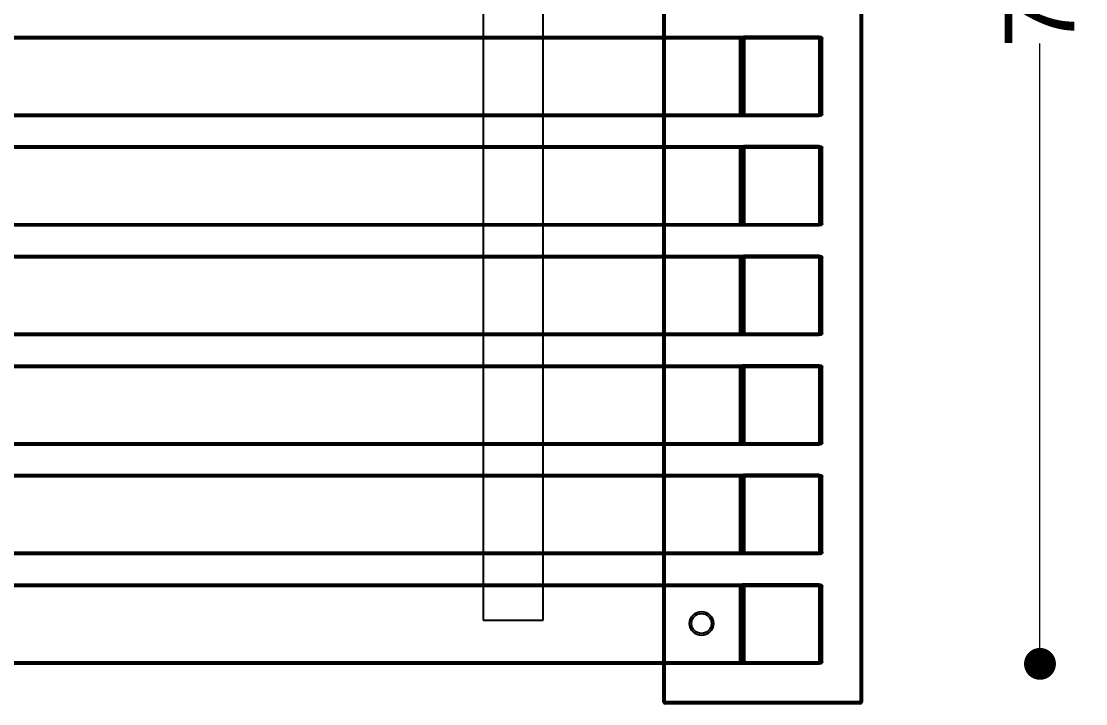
# Model space of a CAD drawing. Header units: millimetres. Extents: x 10366 to 13995, y 24552 to 29685.
# Drawn here: x 11980 to 12514, y 28055 to 28397 of the extents above; entities that cross this region are included whole.
import ezdxf

# ---------------------------------------------------------------- set-up
doc = ezdxf.new("R2010")
doc.units = ezdxf.units.MM
doc.header["$LTSCALE"] = 3
doc.layers.add('DomyÅ›lna', color=7, linetype='Continuous')
doc.layers.add('Hidden_lines', color=7, linetype='Continuous')
doc.styles.get("Standard").update_dxf_attribs({"font": 'arial.ttf'})
doc.dimstyles.new('MATEUSZ', dxfattribs={"dimtxt": 35, "dimasz": 16, "dimexe": 0.18, "dimexo": 0.0625, "dimgap": 0.09, "dimtad": 0, "dimdec": 0, "dimdsep": 46, "dimtxsty": 'Standard', "dimblk": 'DOT', "dimcen": 0.09, "dimse1": 1, "dimse2": 1, "dimadec": 0, "dimazin": 0, "dimtfac": 1, "dimtdec": 0, "dimtofl": 0, "dimtmove": 0, "dimatfit": 3, "dimfxl": 1, "dimtolj": 1, "dimtzin": 0, "dimlwd": 9, "dimlwe": 9, "dimarcsym": 0})

# ---------------------------------------------------------------- blocks, each defined once
blk = doc.blocks.new('_Dot')
at = {"color": 0, "linetype": 'ByBlock', "lineweight": -2}
blk.add_line((-0.5, 0), (-1, 0), dxfattribs=at)
at = {"color": 0, "linetype": 'ByBlock', "const_width": 0.5}
blk.add_lwpolyline([(-0.25, 0, 1), (0.25, 0, 1)], format="xyb", close=True, dxfattribs=at)
blk = doc.blocks.new('*D24')
at = {"color": 0, "lineweight": 9, "transparency": 16777216}
for p, q in [((12491.42, 28758.74), (12491.42, 28463.29)), ((12491.42, 28090.74), (12491.42, 28386.19))]:
    blk.add_line(p, q, dxfattribs=at)
at = {"layer": 'Defpoints', "color": 0, "transparency": 16777216}
for p in [(12380.63, 28774.74), (12380.54, 28074.74), (12491.42, 28074.74)]:
    blk.add_point(p, dxfattribs=at)
at = {"color": 0, "lineweight": 9, "transparency": 16777216, "xscale": 16, "yscale": 16, "zscale": 16}
for p, rotation in [((12491.42, 28774.74), 90), ((12491.42, 28074.74), 270)]:
    blk.add_blockref('_Dot', p, dxfattribs=dict(at, rotation=rotation))
at = {"color": 0, "transparency": 16777216, "insert": (12491.42, 28424.74), "char_height": 35, "attachment_point": 5, "rotation": 90}
blk.add_mtext('\\A1;700', dxfattribs=at)

msp = doc.modelspace()

# ---------------------------------------------------------------- linework, layer by layer
at = {"layer": 'DomyÅ›lna'}
for p, q in [((12401.14, 28793.74), (12401.14, 28055.74)), ((12402.14, 28793.74), (12402.14, 28055.74)), ((12211.84, 28405.74), (12211.84, 28388.74)), ((12241.84, 28388.74), (12241.84, 28405.74)), ((12302.14, 28388.74), (12302.14, 28405.74)), ((12303.14, 28388.74), (12303.14, 28405.74)), ((10582.54, 28389.74), (12380.54, 28389.74)), ((10582.54, 28388.74), (12380.54, 28388.74)), ((12380.54, 28389.74), (12342.57, 28389.74)), ((12380.54, 28350.74), (12380.54, 28388.74)), ((12381.54, 28350.74), (12381.54, 28388.74)), ((12381.54, 28388.74), (12382.14, 28388.74)), ((12382.14, 28350.74), (12382.14, 28388.74)), ((10582.54, 28350.74), (12380.54, 28350.74)), ((10582.54, 28349.74), (12380.54, 28349.74)), ((12211.84, 28350.74), (12211.84, 28333.74)), ((12241.84, 28333.74), (12241.84, 28350.74)), ((12302.14, 28333.74), (12302.14, 28350.74)), ((12303.14, 28333.74), (12303.14, 28350.74)), ((12342.57, 28349.74), (12380.54, 28349.74)), ((12381.54, 28350.74), (12382.14, 28350.74)), ((10582.54, 28334.74), (12380.54, 28334.74)), ((10582.54, 28333.74), (12380.54, 28333.74)), ((12380.54, 28334.74), (12342.57, 28334.74)), ((12380.54, 28295.74), (12380.54, 28333.74)), ((12381.54, 28295.74), (12381.54, 28333.74)), ((12381.54, 28333.74), (12382.14, 28333.74)), ((12382.14, 28295.74), (12382.14, 28333.74)), ((10582.54, 28295.74), (12380.54, 28295.74)), ((10582.54, 28294.74), (12380.54, 28294.74)), ((12211.84, 28295.74), (12211.84, 28278.74)), ((12241.84, 28278.74), (12241.84, 28295.74)), ((12302.14, 28278.74), (12302.14, 28295.74)), ((12303.14, 28278.74), (12303.14, 28295.74)), ((12342.57, 28294.74), (12380.54, 28294.74)), ((12381.54, 28295.74), (12382.14, 28295.74)), ((10582.54, 28279.74), (12380.54, 28279.74)), ((10582.54, 28278.74), (12380.54, 28278.74)), ((12380.54, 28279.74), (12342.57, 28279.74)), ((12380.54, 28240.74), (12380.54, 28278.74)), ((12381.54, 28240.74), (12381.54, 28278.74)), ((12381.54, 28278.74), (12382.14, 28278.74)), ((12382.14, 28240.74), (12382.14, 28278.74)), ((10582.54, 28240.74), (12380.54, 28240.74)), ((12211.84, 28240.74), (12211.84, 28223.74)), ((12241.84, 28223.74), (12241.84, 28240.74)), ((12302.14, 28223.74), (12302.14, 28240.74)), ((12303.14, 28223.74), (12303.14, 28240.74)), ((12381.54, 28240.74), (12382.14, 28240.74)), ((10582.54, 28239.74), (12380.54, 28239.74)), ((12342.57, 28239.74), (12380.54, 28239.74)), ((10582.54, 28224.74), (12380.54, 28224.74)), ((12380.54, 28224.74), (12342.57, 28224.74)), ((10582.54, 28223.74), (12380.54, 28223.74)), ((12380.54, 28185.74), (12380.54, 28223.74)), ((12381.54, 28185.74), (12381.54, 28223.74)), ((12381.54, 28223.74), (12382.14, 28223.74)), ((12382.14, 28185.74), (12382.14, 28223.74)), ((10582.54, 28185.74), (12380.54, 28185.74)), ((10582.54, 28184.74), (12380.54, 28184.74)), ((12211.84, 28185.74), (12211.84, 28168.74)), ((12241.84, 28168.74), (12241.84, 28185.74)), ((12302.14, 28168.74), (12302.14, 28185.74)), ((12303.14, 28168.74), (12303.14, 28185.74)), ((12342.57, 28184.74), (12380.54, 28184.74)), ((12381.54, 28185.74), (12382.14, 28185.74)), ((10582.54, 28169.74), (12380.54, 28169.74)), ((10582.54, 28168.74), (12380.54, 28168.74)), ((12380.54, 28169.74), (12342.57, 28169.74)), ((12380.54, 28130.74), (12380.54, 28168.74)), ((12381.54, 28168.74), (12382.14, 28168.74)), ((12381.54, 28130.74), (12381.54, 28168.74)), ((12382.14, 28130.74), (12382.14, 28168.74)), ((10582.54, 28130.74), (12380.54, 28130.74)), ((10582.54, 28129.74), (12380.54, 28129.74)), ((12211.84, 28130.74), (12211.84, 28113.74)), ((12241.84, 28113.74), (12241.84, 28130.74)), ((12302.14, 28113.74), (12302.14, 28130.74)), ((12303.14, 28113.74), (12303.14, 28130.74)), ((12342.57, 28129.74), (12380.54, 28129.74)), ((12381.54, 28130.74), (12382.14, 28130.74)), ((10582.54, 28114.74), (12380.54, 28114.74)), ((10582.54, 28113.74), (12380.54, 28113.74)), ((12380.54, 28114.74), (12342.57, 28114.74)), ((12380.54, 28075.74), (12380.54, 28113.74)), ((12381.54, 28113.74), (12382.14, 28113.74)), ((12381.54, 28075.74), (12381.54, 28113.74)), ((12382.14, 28075.74), (12382.14, 28113.74)), ((10582.54, 28075.74), (12380.54, 28075.74)), ((12302.14, 28055.74), (12302.14, 28075.74)), ((12303.14, 28055.74), (12303.14, 28075.74)), ((12381.54, 28075.74), (12382.14, 28075.74)), ((10582.54, 28074.74), (12380.54, 28074.74)), ((12342.57, 28074.74), (12380.54, 28074.74)), ((12401.14, 28055.74), (12303.14, 28055.74)), ((12401.14, 28054.74), (12303.14, 28054.74))]:
    msp.add_line(p, q, dxfattribs=at)
for points in [[(12380.54, 28388.74, 0), (12380.54, 28389.74, 0)], [(12380.54, 28389.74, 0), (12380.63, 28389.74, 0), (12380.72, 28389.73, 0), (12380.82, 28389.7, 0), (12380.91, 28389.67, 0), (12381, 28389.63, 0), (12381.09, 28389.58, 0), (12381.17, 28389.52, 0), (12381.25, 28389.45, 0), (12381.32, 28389.37, 0), (12381.38, 28389.29, 0), (12381.43, 28389.2, 0), (12381.47, 28389.11, 0), (12381.5, 28389.02, 0), (12381.53, 28388.92, 0), (12381.54, 28388.83, 0), (12381.54, 28388.74, 0)], [(12381.54, 28388.74, 0), (12381.54, 28388.74, 0), (12381.54, 28388.74, 0), (12381.54, 28388.74, 0), (12381.54, 28388.74, 0), (12381.54, 28388.74, 0), (12381.54, 28388.74, 0), (12381.53, 28388.74, 0), (12381.47, 28388.74, 0), (12381.25, 28388.74, 0), (12380.54, 28388.74, 0)], [(12381.14, 28389.74, 0), (12381.24, 28389.74, 0), (12381.33, 28389.72, 0), (12381.43, 28389.7, 0), (12381.52, 28389.67, 0), (12381.61, 28389.62, 0), (12381.7, 28389.57, 0), (12381.77, 28389.52, 0), (12381.85, 28389.45, 0), (12381.91, 28389.38, 0), (12381.97, 28389.3, 0), (12382.02, 28389.21, 0), (12382.06, 28389.13, 0), (12382.1, 28389.03, 0), (12382.12, 28388.94, 0), (12382.14, 28388.84, 0), (12382.14, 28388.74, 0)], [(12380.54, 28350.74, 0), (12381.54, 28350.74, 0)], [(12380.54, 28349.74, 0), (12380.54, 28349.74, 0), (12380.54, 28349.74, 0), (12380.54, 28349.74, 0), (12380.54, 28349.74, 0), (12380.54, 28349.74, 0), (12380.54, 28349.74, 0), (12380.54, 28349.74, 0), (12380.54, 28349.74, 0), (12380.54, 28349.74, 0), (12380.54, 28349.74, 0), (12380.54, 28349.74, 0), (12380.54, 28349.74, 0), (12380.54, 28349.74, 0), (12380.54, 28349.75, 0), (12380.54, 28349.77, 0), (12380.54, 28349.87, 0), (12380.54, 28350.74, 0)], [(12381.54, 28350.74, 0), (12381.54, 28350.65, 0), (12381.53, 28350.56, 0), (12381.5, 28350.47, 0), (12381.47, 28350.37, 0), (12381.43, 28350.28, 0), (12381.38, 28350.2, 0), (12381.32, 28350.11, 0), (12381.25, 28350.04, 0), (12381.17, 28349.97, 0), (12381.09, 28349.91, 0), (12381, 28349.85, 0), (12380.91, 28349.81, 0), (12380.82, 28349.78, 0), (12380.72, 28349.76, 0), (12380.63, 28349.75, 0), (12380.54, 28349.74, 0)], [(12382.14, 28350.74, 0), (12382.14, 28350.64, 0), (12382.12, 28350.55, 0), (12382.1, 28350.45, 0), (12382.06, 28350.36, 0), (12382.02, 28350.27, 0), (12381.97, 28350.19, 0), (12381.91, 28350.11, 0), (12381.85, 28350.04, 0), (12381.77, 28349.97, 0), (12381.7, 28349.91, 0), (12381.61, 28349.86, 0), (12381.52, 28349.82, 0), (12381.43, 28349.79, 0), (12381.33, 28349.76, 0), (12381.24, 28349.75, 0), (12381.14, 28349.74, 0)], [(12342.57, 28334.74, 0), (12341.87, 28334.68, 0), (12341.23, 28334.58, 0), (12341.09, 28334.55, 0), (12340.96, 28334.5, 0), (12340.91, 28334.47, 0), (12340.85, 28334.44, 0), (12340.8, 28334.41, 0), (12340.76, 28334.36, 0), (12340.72, 28334.31, 0), (12340.68, 28334.26, 0), (12340.65, 28334.19, 0), (12340.62, 28334.12, 0), (12340.6, 28334.03, 0), (12340.59, 28333.94, 0), (12340.57, 28333.74, 0)], [(12341.57, 28333.74, 0), (12341.58, 28333.85, 0), (12341.6, 28333.94, 0), (12341.62, 28334.03, 0), (12341.65, 28334.12, 0), (12341.72, 28334.26, 0), (12341.79, 28334.36, 0), (12341.86, 28334.44, 0), (12341.98, 28334.55, 0), (12342.08, 28334.61, 0), (12342.17, 28334.66, 0), (12342.29, 28334.7, 0), (12342.41, 28334.73, 0), (12342.57, 28334.74, 0)], [(12342.14, 28333.74, 0), (12342.14, 28333.84, 0), (12342.16, 28333.94, 0), (12342.18, 28334.03, 0), (12342.22, 28334.13, 0), (12342.26, 28334.21, 0), (12342.31, 28334.3, 0), (12342.37, 28334.38, 0), (12342.43, 28334.45, 0), (12342.51, 28334.52, 0), (12342.58, 28334.57, 0), (12342.67, 28334.62, 0), (12342.76, 28334.67, 0), (12342.85, 28334.7, 0), (12342.94, 28334.72, 0), (12343.04, 28334.74, 0), (12343.14, 28334.74, 0)], [(12380.54, 28333.74, 0), (12380.54, 28334.74, 0)], [(12380.54, 28334.74, 0), (12380.63, 28334.74, 0), (12380.72, 28334.73, 0), (12380.82, 28334.7, 0), (12380.91, 28334.67, 0), (12381, 28334.63, 0), (12381.09, 28334.58, 0), (12381.17, 28334.52, 0), (12381.25, 28334.45, 0), (12381.32, 28334.37, 0), (12381.38, 28334.29, 0), (12381.43, 28334.2, 0), (12381.47, 28334.11, 0), (12381.5, 28334.02, 0), (12381.53, 28333.92, 0), (12381.54, 28333.83, 0), (12381.54, 28333.74, 0)], [(12381.54, 28333.74, 0), (12381.54, 28333.74, 0), (12381.54, 28333.74, 0), (12381.54, 28333.74, 0), (12381.54, 28333.74, 0), (12381.54, 28333.74, 0), (12381.54, 28333.74, 0), (12381.53, 28333.74, 0), (12381.47, 28333.74, 0), (12381.25, 28333.74, 0), (12380.54, 28333.74, 0)], [(12381.14, 28334.74, 0), (12381.24, 28334.74, 0), (12381.33, 28334.72, 0), (12381.43, 28334.7, 0), (12381.52, 28334.67, 0), (12381.61, 28334.62, 0), (12381.7, 28334.57, 0), (12381.77, 28334.52, 0), (12381.85, 28334.45, 0), (12381.91, 28334.38, 0), (12381.97, 28334.3, 0), (12382.02, 28334.21, 0), (12382.06, 28334.13, 0), (12382.1, 28334.03, 0), (12382.12, 28333.94, 0), (12382.14, 28333.84, 0), (12382.14, 28333.74, 0)], [(12342.57, 28294.74, 0), (12342.46, 28294.75, 0), (12342.36, 28294.76, 0), (12342.22, 28294.81, 0), (12342.12, 28294.85, 0), (12342.03, 28294.9, 0), (12341.92, 28294.98, 0), (12341.86, 28295.04, 0), (12341.79, 28295.12, 0), (12341.72, 28295.23, 0), (12341.65, 28295.37, 0), (12341.62, 28295.45, 0), (12341.6, 28295.54, 0), (12341.58, 28295.64, 0), (12341.57, 28295.74, 0)], [(12343.14, 28294.74, 0), (12343.04, 28294.75, 0), (12342.94, 28294.76, 0), (12342.85, 28294.79, 0), (12342.76, 28294.82, 0), (12342.67, 28294.86, 0), (12342.58, 28294.91, 0), (12342.51, 28294.97, 0), (12342.43, 28295.04, 0), (12342.37, 28295.11, 0), (12342.31, 28295.19, 0), (12342.26, 28295.27, 0), (12342.22, 28295.36, 0), (12342.18, 28295.45, 0), (12342.16, 28295.55, 0), (12342.14, 28295.64, 0), (12342.14, 28295.74, 0)], [(12381.54, 28295.74, 0), (12381.54, 28295.65, 0), (12381.53, 28295.56, 0), (12381.5, 28295.47, 0), (12381.47, 28295.37, 0), (12381.43, 28295.28, 0), (12381.38, 28295.2, 0), (12381.32, 28295.11, 0), (12381.25, 28295.04, 0), (12381.17, 28294.97, 0), (12381.09, 28294.91, 0), (12381, 28294.85, 0), (12380.91, 28294.81, 0), (12380.82, 28294.78, 0), (12380.72, 28294.76, 0), (12380.63, 28294.75, 0), (12380.54, 28294.74, 0)], [(12380.54, 28294.74, 0), (12380.54, 28294.74, 0), (12380.54, 28294.74, 0), (12380.54, 28294.74, 0), (12380.54, 28294.74, 0), (12380.54, 28294.74, 0), (12380.54, 28294.74, 0), (12380.54, 28294.74, 0), (12380.54, 28294.74, 0), (12380.54, 28294.74, 0), (12380.54, 28294.74, 0), (12380.54, 28294.74, 0), (12380.54, 28294.74, 0), (12380.54, 28294.74, 0), (12380.54, 28294.75, 0), (12380.54, 28294.77, 0), (12380.54, 28294.87, 0), (12380.54, 28295.74, 0)], [(12380.54, 28295.74, 0), (12381.54, 28295.74, 0)], [(12382.14, 28295.74, 0), (12382.14, 28295.64, 0), (12382.12, 28295.55, 0), (12382.1, 28295.45, 0), (12382.06, 28295.36, 0), (12382.02, 28295.27, 0), (12381.97, 28295.19, 0), (12381.91, 28295.11, 0), (12381.85, 28295.04, 0), (12381.77, 28294.97, 0), (12381.7, 28294.91, 0), (12381.61, 28294.86, 0), (12381.52, 28294.82, 0), (12381.43, 28294.79, 0), (12381.33, 28294.76, 0), (12381.24, 28294.75, 0), (12381.14, 28294.74, 0)], [(12380.54, 28279.74, 0), (12380.63, 28279.74, 0), (12380.72, 28279.73, 0), (12380.82, 28279.7, 0), (12380.91, 28279.67, 0), (12381, 28279.63, 0), (12381.09, 28279.58, 0), (12381.17, 28279.52, 0), (12381.25, 28279.45, 0), (12381.32, 28279.37, 0), (12381.38, 28279.29, 0), (12381.43, 28279.2, 0), (12381.47, 28279.11, 0), (12381.5, 28279.02, 0), (12381.53, 28278.92, 0), (12381.54, 28278.83, 0), (12381.54, 28278.74, 0)], [(12380.54, 28278.74, 0), (12380.54, 28279.74, 0)], [(12381.54, 28278.74, 0), (12381.54, 28278.74, 0), (12381.54, 28278.74, 0), (12381.54, 28278.74, 0), (12381.54, 28278.74, 0), (12381.54, 28278.74, 0), (12381.54, 28278.74, 0), (12381.53, 28278.74, 0), (12381.47, 28278.74, 0), (12381.25, 28278.74, 0), (12380.54, 28278.74, 0)], [(12381.14, 28279.74, 0), (12381.24, 28279.74, 0), (12381.33, 28279.72, 0), (12381.43, 28279.7, 0), (12381.52, 28279.67, 0), (12381.61, 28279.62, 0), (12381.7, 28279.57, 0), (12381.77, 28279.52, 0), (12381.85, 28279.45, 0), (12381.91, 28279.38, 0), (12381.97, 28279.3, 0), (12382.02, 28279.21, 0), (12382.06, 28279.13, 0), (12382.1, 28279.03, 0), (12382.12, 28278.94, 0), (12382.14, 28278.84, 0), (12382.14, 28278.74, 0)], [(12380.54, 28239.74, 0), (12380.54, 28239.74, 0), (12380.54, 28239.74, 0), (12380.54, 28239.74, 0), (12380.54, 28239.74, 0), (12380.54, 28239.74, 0), (12380.54, 28239.74, 0), (12380.54, 28239.74, 0), (12380.54, 28239.74, 0), (12380.54, 28239.74, 0), (12380.54, 28239.74, 0), (12380.54, 28239.74, 0), (12380.54, 28239.74, 0), (12380.54, 28239.74, 0), (12380.54, 28239.75, 0), (12380.54, 28239.77, 0), (12380.54, 28239.87, 0), (12380.54, 28240.74, 0)], [(12381.54, 28240.74, 0), (12381.54, 28240.65, 0), (12381.53, 28240.56, 0), (12381.5, 28240.47, 0), (12381.47, 28240.37, 0), (12381.43, 28240.28, 0), (12381.38, 28240.2, 0), (12381.32, 28240.11, 0), (12381.25, 28240.04, 0), (12381.17, 28239.97, 0), (12381.09, 28239.91, 0), (12381, 28239.85, 0), (12380.91, 28239.81, 0), (12380.82, 28239.78, 0), (12380.72, 28239.76, 0), (12380.63, 28239.75, 0), (12380.54, 28239.74, 0)], [(12380.54, 28240.74, 0), (12381.54, 28240.74, 0)], [(12382.14, 28240.74, 0), (12382.14, 28240.64, 0), (12382.12, 28240.55, 0), (12382.1, 28240.45, 0), (12382.06, 28240.36, 0), (12382.02, 28240.27, 0), (12381.97, 28240.19, 0), (12381.91, 28240.11, 0), (12381.85, 28240.04, 0), (12381.77, 28239.97, 0), (12381.7, 28239.91, 0), (12381.61, 28239.86, 0), (12381.52, 28239.82, 0), (12381.43, 28239.79, 0), (12381.33, 28239.76, 0), (12381.24, 28239.75, 0), (12381.14, 28239.74, 0)], [(12342.57, 28224.74, 0), (12341.87, 28224.68, 0), (12341.23, 28224.58, 0), (12341.09, 28224.55, 0), (12340.96, 28224.5, 0), (12340.91, 28224.47, 0), (12340.85, 28224.44, 0), (12340.8, 28224.41, 0), (12340.76, 28224.36, 0), (12340.72, 28224.31, 0), (12340.68, 28224.26, 0), (12340.65, 28224.19, 0), (12340.62, 28224.12, 0), (12340.6, 28224.03, 0), (12340.59, 28223.94, 0), (12340.57, 28223.74, 0)], [(12341.57, 28223.74, 0), (12341.58, 28223.85, 0), (12341.6, 28223.94, 0), (12341.62, 28224.03, 0), (12341.65, 28224.12, 0), (12341.72, 28224.26, 0), (12341.79, 28224.36, 0), (12341.86, 28224.44, 0), (12341.98, 28224.55, 0), (12342.08, 28224.61, 0), (12342.17, 28224.66, 0), (12342.29, 28224.7, 0), (12342.41, 28224.73, 0), (12342.57, 28224.74, 0)], [(12342.14, 28223.74, 0), (12342.14, 28223.84, 0), (12342.16, 28223.94, 0), (12342.18, 28224.03, 0), (12342.22, 28224.13, 0), (12342.26, 28224.21, 0), (12342.31, 28224.3, 0), (12342.37, 28224.38, 0), (12342.43, 28224.45, 0), (12342.51, 28224.52, 0), (12342.58, 28224.57, 0), (12342.67, 28224.62, 0), (12342.76, 28224.67, 0), (12342.85, 28224.7, 0), (12342.94, 28224.72, 0), (12343.04, 28224.74, 0), (12343.14, 28224.74, 0)], [(12380.54, 28224.74, 0), (12380.63, 28224.74, 0), (12380.72, 28224.73, 0), (12380.82, 28224.7, 0), (12380.91, 28224.67, 0), (12381, 28224.63, 0), (12381.09, 28224.58, 0), (12381.17, 28224.52, 0), (12381.25, 28224.45, 0), (12381.32, 28224.37, 0), (12381.38, 28224.29, 0), (12381.43, 28224.2, 0), (12381.47, 28224.11, 0), (12381.5, 28224.02, 0), (12381.53, 28223.92, 0), (12381.54, 28223.83, 0), (12381.54, 28223.74, 0)], [(12380.54, 28223.74, 0), (12380.54, 28224.74, 0)], [(12381.14, 28224.74, 0), (12381.24, 28224.74, 0), (12381.33, 28224.72, 0), (12381.43, 28224.7, 0), (12381.52, 28224.67, 0), (12381.61, 28224.62, 0), (12381.7, 28224.57, 0), (12381.77, 28224.52, 0), (12381.85, 28224.45, 0), (12381.91, 28224.38, 0), (12381.97, 28224.3, 0), (12382.02, 28224.21, 0), (12382.06, 28224.13, 0), (12382.1, 28224.03, 0), (12382.12, 28223.94, 0), (12382.14, 28223.84, 0), (12382.14, 28223.74, 0)], [(12381.54, 28223.74, 0), (12381.54, 28223.74, 0), (12381.54, 28223.74, 0), (12381.54, 28223.74, 0), (12381.54, 28223.74, 0), (12381.54, 28223.74, 0), (12381.54, 28223.74, 0), (12381.53, 28223.74, 0), (12381.47, 28223.74, 0), (12381.25, 28223.74, 0), (12380.54, 28223.74, 0)], [(12342.57, 28184.74, 0), (12342.46, 28184.75, 0), (12342.36, 28184.76, 0), (12342.22, 28184.81, 0), (12342.12, 28184.85, 0), (12342.03, 28184.9, 0), (12341.92, 28184.98, 0), (12341.86, 28185.04, 0), (12341.79, 28185.12, 0), (12341.72, 28185.23, 0), (12341.65, 28185.37, 0), (12341.62, 28185.45, 0), (12341.6, 28185.54, 0), (12341.58, 28185.64, 0), (12341.57, 28185.74, 0)], [(12343.14, 28184.74, 0), (12343.04, 28184.75, 0), (12342.94, 28184.76, 0), (12342.85, 28184.79, 0), (12342.76, 28184.82, 0), (12342.67, 28184.86, 0), (12342.58, 28184.91, 0), (12342.51, 28184.97, 0), (12342.43, 28185.04, 0), (12342.37, 28185.11, 0), (12342.31, 28185.19, 0), (12342.26, 28185.27, 0), (12342.22, 28185.36, 0), (12342.18, 28185.45, 0), (12342.16, 28185.55, 0), (12342.14, 28185.64, 0), (12342.14, 28185.74, 0)], [(12380.54, 28184.74, 0), (12380.54, 28184.74, 0), (12380.54, 28184.74, 0), (12380.54, 28184.74, 0), (12380.54, 28184.74, 0), (12380.54, 28184.74, 0), (12380.54, 28184.74, 0), (12380.54, 28184.74, 0), (12380.54, 28184.74, 0), (12380.54, 28184.74, 0), (12380.54, 28184.74, 0), (12380.54, 28184.74, 0), (12380.54, 28184.74, 0), (12380.54, 28184.74, 0), (12380.54, 28184.75, 0), (12380.54, 28184.77, 0), (12380.54, 28184.87, 0), (12380.54, 28185.74, 0)], [(12381.54, 28185.74, 0), (12381.54, 28185.65, 0), (12381.53, 28185.56, 0), (12381.5, 28185.47, 0), (12381.47, 28185.37, 0), (12381.43, 28185.28, 0), (12381.38, 28185.2, 0), (12381.32, 28185.11, 0), (12381.25, 28185.04, 0), (12381.17, 28184.97, 0), (12381.09, 28184.91, 0), (12381, 28184.85, 0), (12380.91, 28184.81, 0), (12380.82, 28184.78, 0), (12380.72, 28184.76, 0), (12380.63, 28184.75, 0), (12380.54, 28184.74, 0)], [(12380.54, 28185.74, 0), (12381.54, 28185.74, 0)], [(12382.14, 28185.74, 0), (12382.14, 28185.64, 0), (12382.12, 28185.55, 0), (12382.1, 28185.45, 0), (12382.06, 28185.36, 0), (12382.02, 28185.27, 0), (12381.97, 28185.19, 0), (12381.91, 28185.11, 0), (12381.85, 28185.04, 0), (12381.77, 28184.97, 0), (12381.7, 28184.91, 0), (12381.61, 28184.86, 0), (12381.52, 28184.82, 0), (12381.43, 28184.79, 0), (12381.33, 28184.76, 0), (12381.24, 28184.75, 0), (12381.14, 28184.74, 0)], [(12380.54, 28169.74, 0), (12380.63, 28169.74, 0), (12380.72, 28169.73, 0), (12380.82, 28169.7, 0), (12380.91, 28169.67, 0), (12381, 28169.63, 0), (12381.09, 28169.58, 0), (12381.17, 28169.52, 0), (12381.25, 28169.45, 0), (12381.32, 28169.37, 0), (12381.38, 28169.29, 0), (12381.43, 28169.2, 0), (12381.47, 28169.11, 0), (12381.5, 28169.02, 0), (12381.53, 28168.92, 0), (12381.54, 28168.83, 0), (12381.54, 28168.74, 0)], [(12380.54, 28168.74, 0), (12380.54, 28169.74, 0)], [(12381.54, 28168.74, 0), (12381.54, 28168.74, 0), (12381.54, 28168.74, 0), (12381.54, 28168.74, 0), (12381.54, 28168.74, 0), (12381.54, 28168.74, 0), (12381.54, 28168.74, 0), (12381.53, 28168.74, 0), (12381.47, 28168.74, 0), (12381.25, 28168.74, 0), (12380.54, 28168.74, 0)], [(12381.14, 28169.74, 0), (12381.24, 28169.74, 0), (12381.33, 28169.72, 0), (12381.43, 28169.7, 0), (12381.52, 28169.67, 0), (12381.61, 28169.62, 0), (12381.7, 28169.57, 0), (12381.77, 28169.52, 0), (12381.85, 28169.45, 0), (12381.91, 28169.38, 0), (12381.97, 28169.3, 0), (12382.02, 28169.21, 0), (12382.06, 28169.13, 0), (12382.1, 28169.03, 0), (12382.12, 28168.94, 0), (12382.14, 28168.84, 0), (12382.14, 28168.74, 0)], [(12342.57, 28129.74, 0), (12342.46, 28129.75, 0), (12342.36, 28129.76, 0), (12342.22, 28129.81, 0), (12342.12, 28129.85, 0), (12342.03, 28129.9, 0), (12341.92, 28129.98, 0), (12341.86, 28130.04, 0), (12341.79, 28130.12, 0), (12341.72, 28130.23, 0), (12341.65, 28130.37, 0), (12341.62, 28130.45, 0), (12341.6, 28130.54, 0), (12341.58, 28130.64, 0), (12341.57, 28130.74, 0)], [(12343.14, 28129.74, 0), (12343.04, 28129.75, 0), (12342.94, 28129.76, 0), (12342.85, 28129.79, 0), (12342.76, 28129.82, 0), (12342.67, 28129.86, 0), (12342.58, 28129.91, 0), (12342.51, 28129.97, 0), (12342.43, 28130.04, 0), (12342.37, 28130.11, 0), (12342.31, 28130.19, 0), (12342.26, 28130.27, 0), (12342.22, 28130.36, 0), (12342.18, 28130.45, 0), (12342.16, 28130.55, 0), (12342.14, 28130.64, 0), (12342.14, 28130.74, 0)], [(12380.54, 28130.74, 0), (12381.54, 28130.74, 0)], [(12380.54, 28129.74, 0), (12380.54, 28129.74, 0), (12380.54, 28129.74, 0), (12380.54, 28129.74, 0), (12380.54, 28129.74, 0), (12380.54, 28129.74, 0), (12380.54, 28129.74, 0), (12380.54, 28129.74, 0), (12380.54, 28129.74, 0), (12380.54, 28129.74, 0), (12380.54, 28129.74, 0), (12380.54, 28129.74, 0), (12380.54, 28129.74, 0), (12380.54, 28129.74, 0), (12380.54, 28129.75, 0), (12380.54, 28129.77, 0), (12380.54, 28129.87, 0), (12380.54, 28130.74, 0)], [(12381.54, 28130.74, 0), (12381.54, 28130.65, 0), (12381.53, 28130.56, 0), (12381.5, 28130.47, 0), (12381.47, 28130.37, 0), (12381.43, 28130.28, 0), (12381.38, 28130.2, 0), (12381.32, 28130.11, 0), (12381.25, 28130.04, 0), (12381.17, 28129.97, 0), (12381.09, 28129.91, 0), (12381, 28129.85, 0), (12380.91, 28129.81, 0), (12380.82, 28129.78, 0), (12380.72, 28129.76, 0), (12380.63, 28129.75, 0), (12380.54, 28129.74, 0)], [(12382.14, 28130.74, 0), (12382.14, 28130.64, 0), (12382.12, 28130.55, 0), (12382.1, 28130.45, 0), (12382.06, 28130.36, 0), (12382.02, 28130.27, 0), (12381.97, 28130.19, 0), (12381.91, 28130.11, 0), (12381.85, 28130.04, 0), (12381.77, 28129.97, 0), (12381.7, 28129.91, 0), (12381.61, 28129.86, 0), (12381.52, 28129.82, 0), (12381.43, 28129.79, 0), (12381.33, 28129.76, 0), (12381.24, 28129.75, 0), (12381.14, 28129.74, 0)], [(12342.57, 28114.74, 0), (12341.87, 28114.68, 0), (12341.23, 28114.58, 0), (12341.09, 28114.55, 0), (12340.96, 28114.5, 0), (12340.91, 28114.47, 0), (12340.85, 28114.44, 0), (12340.8, 28114.41, 0), (12340.76, 28114.36, 0), (12340.72, 28114.31, 0), (12340.68, 28114.26, 0), (12340.65, 28114.19, 0), (12340.62, 28114.12, 0), (12340.6, 28114.03, 0), (12340.59, 28113.94, 0), (12340.57, 28113.74, 0)], [(12341.57, 28113.74, 0), (12341.58, 28113.85, 0), (12341.6, 28113.94, 0), (12341.62, 28114.03, 0), (12341.65, 28114.12, 0), (12341.72, 28114.26, 0), (12341.79, 28114.36, 0), (12341.86, 28114.44, 0), (12341.98, 28114.55, 0), (12342.08, 28114.61, 0), (12342.17, 28114.66, 0), (12342.29, 28114.7, 0), (12342.41, 28114.73, 0), (12342.57, 28114.74, 0)], [(12342.14, 28113.74, 0), (12342.14, 28113.84, 0), (12342.16, 28113.94, 0), (12342.18, 28114.03, 0), (12342.22, 28114.13, 0), (12342.26, 28114.21, 0), (12342.31, 28114.3, 0), (12342.37, 28114.38, 0), (12342.43, 28114.45, 0), (12342.51, 28114.52, 0), (12342.58, 28114.57, 0), (12342.67, 28114.62, 0), (12342.76, 28114.67, 0), (12342.85, 28114.7, 0), (12342.94, 28114.72, 0), (12343.04, 28114.74, 0), (12343.14, 28114.74, 0)], [(12380.54, 28113.74, 0), (12380.54, 28114.74, 0)], [(12380.54, 28114.74, 0), (12380.63, 28114.74, 0), (12380.72, 28114.73, 0), (12380.82, 28114.7, 0), (12380.91, 28114.67, 0), (12381, 28114.63, 0), (12381.09, 28114.58, 0), (12381.17, 28114.52, 0), (12381.25, 28114.45, 0), (12381.32, 28114.37, 0), (12381.38, 28114.29, 0), (12381.43, 28114.2, 0), (12381.47, 28114.11, 0), (12381.5, 28114.02, 0), (12381.53, 28113.92, 0), (12381.54, 28113.83, 0), (12381.54, 28113.74, 0)], [(12381.54, 28113.74, 0), (12381.54, 28113.74, 0), (12381.54, 28113.74, 0), (12381.54, 28113.74, 0), (12381.54, 28113.74, 0), (12381.54, 28113.74, 0), (12381.54, 28113.74, 0), (12381.53, 28113.74, 0), (12381.47, 28113.74, 0), (12381.25, 28113.74, 0), (12380.54, 28113.74, 0)], [(12381.14, 28114.74, 0), (12381.24, 28114.74, 0), (12381.33, 28114.72, 0), (12381.43, 28114.7, 0), (12381.52, 28114.67, 0), (12381.61, 28114.62, 0), (12381.7, 28114.57, 0), (12381.77, 28114.52, 0), (12381.85, 28114.45, 0), (12381.91, 28114.38, 0), (12381.97, 28114.3, 0), (12382.02, 28114.21, 0), (12382.06, 28114.13, 0), (12382.1, 28114.03, 0), (12382.12, 28113.94, 0), (12382.14, 28113.84, 0), (12382.14, 28113.74, 0)], [(12342.57, 28074.74, 0), (12342.46, 28074.75, 0), (12342.36, 28074.76, 0), (12342.22, 28074.81, 0), (12342.12, 28074.85, 0), (12342.03, 28074.9, 0), (12341.92, 28074.98, 0), (12341.86, 28075.04, 0), (12341.79, 28075.12, 0), (12341.72, 28075.23, 0), (12341.65, 28075.37, 0), (12341.62, 28075.45, 0), (12341.6, 28075.54, 0), (12341.58, 28075.64, 0), (12341.57, 28075.74, 0)], [(12343.14, 28074.74, 0), (12343.04, 28074.75, 0), (12342.94, 28074.76, 0), (12342.85, 28074.79, 0), (12342.76, 28074.82, 0), (12342.67, 28074.86, 0), (12342.58, 28074.91, 0), (12342.51, 28074.97, 0), (12342.43, 28075.04, 0), (12342.37, 28075.11, 0), (12342.31, 28075.19, 0), (12342.26, 28075.27, 0), (12342.22, 28075.36, 0), (12342.18, 28075.45, 0), (12342.16, 28075.55, 0), (12342.14, 28075.64, 0), (12342.14, 28075.74, 0)], [(12380.54, 28075.74, 0), (12381.54, 28075.74, 0)], [(12380.54, 28074.74, 0), (12380.54, 28074.74, 0), (12380.54, 28074.74, 0), (12380.54, 28074.74, 0), (12380.54, 28074.74, 0), (12380.54, 28074.74, 0), (12380.54, 28074.74, 0), (12380.54, 28074.74, 0), (12380.54, 28074.74, 0), (12380.54, 28074.74, 0), (12380.54, 28074.74, 0), (12380.54, 28074.74, 0), (12380.54, 28074.74, 0), (12380.54, 28074.74, 0), (12380.54, 28074.75, 0), (12380.54, 28074.77, 0), (12380.54, 28074.87, 0), (12380.54, 28075.74, 0)], [(12381.54, 28075.74, 0), (12381.54, 28075.65, 0), (12381.53, 28075.56, 0), (12381.5, 28075.47, 0), (12381.47, 28075.37, 0), (12381.43, 28075.28, 0), (12381.38, 28075.2, 0), (12381.32, 28075.11, 0), (12381.25, 28075.04, 0), (12381.17, 28074.97, 0), (12381.09, 28074.91, 0), (12381, 28074.85, 0), (12380.91, 28074.81, 0), (12380.82, 28074.78, 0), (12380.72, 28074.76, 0), (12380.63, 28074.75, 0), (12380.54, 28074.74, 0)], [(12382.14, 28075.74, 0), (12382.14, 28075.64, 0), (12382.12, 28075.55, 0), (12382.1, 28075.45, 0), (12382.06, 28075.36, 0), (12382.02, 28075.27, 0), (12381.97, 28075.19, 0), (12381.91, 28075.11, 0), (12381.85, 28075.04, 0), (12381.77, 28074.97, 0), (12381.7, 28074.91, 0), (12381.61, 28074.86, 0), (12381.52, 28074.82, 0), (12381.43, 28074.79, 0), (12381.33, 28074.76, 0), (12381.24, 28074.75, 0), (12381.14, 28074.74, 0)], [(12302.14, 28055.74, 0), (12302.14, 28055.74, 0), (12302.14, 28055.74, 0), (12302.14, 28055.74, 0), (12302.14, 28055.74, 0), (12302.14, 28055.74, 0), (12302.14, 28055.74, 0), (12302.14, 28055.74, 0), (12302.14, 28055.74, 0), (12302.14, 28055.74, 0), (12302.14, 28055.74, 0), (12302.14, 28055.74, 0), (12302.14, 28055.74, 0), (12302.15, 28055.74, 0), (12302.17, 28055.74, 0), (12302.27, 28055.74, 0), (12303.14, 28055.74, 0)], [(12303.14, 28055.74, 0), (12303.14, 28054.74, 0)], [(12401.14, 28055.74, 0), (12402.14, 28055.74, 0)], [(12401.14, 28054.74, 0), (12401.14, 28054.74, 0), (12401.14, 28054.74, 0), (12401.14, 28054.74, 0), (12401.14, 28054.74, 0), (12401.14, 28054.74, 0), (12401.14, 28054.74, 0), (12401.14, 28054.74, 0), (12401.14, 28054.74, 0), (12401.14, 28054.74, 0), (12401.14, 28054.74, 0), (12401.14, 28054.74, 0), (12401.14, 28054.74, 0), (12401.14, 28054.74, 0), (12401.14, 28054.75, 0), (12401.14, 28054.77, 0), (12401.14, 28054.87, 0), (12401.14, 28055.74, 0)]]:
    msp.add_polyline3d(points, dxfattribs=at)
for centre, start, end in [((12303.14, 28055.74), 180, 270), ((12401.14, 28055.74), 270, 0)]:
    msp.add_arc(centre, 1, start, end, dxfattribs=at)
at = {"layer": 'Hidden_lines'}
for p, q in [((12211.84, 28388.74), (12211.84, 28350.74)), ((12241.84, 28350.74), (12241.84, 28388.74)), ((12302.14, 28350.74), (12302.14, 28388.74)), ((12303.14, 28350.74), (12303.14, 28388.74)), ((12340.57, 28388.74), (12340.57, 28350.74)), ((12341.57, 28388.74), (12341.57, 28350.74)), ((12342.14, 28388.74), (12342.14, 28350.74)), ((12343.14, 28350.74), (12343.14, 28388.74)), ((12343.14, 28350.74), (12343.14, 28388.74)), ((12211.84, 28333.74), (12211.84, 28295.74)), ((12241.84, 28295.74), (12241.84, 28333.74)), ((12302.14, 28295.74), (12302.14, 28333.74)), ((12303.14, 28295.74), (12303.14, 28333.74)), ((12340.57, 28333.74), (12340.57, 28295.74)), ((12341.57, 28333.74), (12341.57, 28295.74)), ((12342.14, 28333.74), (12342.14, 28295.74)), ((12343.14, 28295.74), (12343.14, 28333.74)), ((12343.14, 28295.74), (12343.14, 28333.74)), ((12211.84, 28278.74), (12211.84, 28240.74)), ((12241.84, 28240.74), (12241.84, 28278.74)), ((12302.14, 28240.74), (12302.14, 28278.74)), ((12303.14, 28240.74), (12303.14, 28278.74)), ((12340.57, 28278.74), (12340.57, 28240.74)), ((12341.57, 28278.74), (12341.57, 28240.74)), ((12342.14, 28278.74), (12342.14, 28240.74)), ((12343.14, 28240.74), (12343.14, 28278.74)), ((12343.14, 28240.74), (12343.14, 28278.74)), ((12211.84, 28223.74), (12211.84, 28185.74)), ((12241.84, 28185.74), (12241.84, 28223.74)), ((12302.14, 28185.74), (12302.14, 28223.74)), ((12303.14, 28185.74), (12303.14, 28223.74)), ((12340.57, 28223.74), (12340.57, 28185.74)), ((12341.57, 28223.74), (12341.57, 28185.74)), ((12342.14, 28223.74), (12342.14, 28185.74)), ((12343.14, 28185.74), (12343.14, 28223.74)), ((12343.14, 28185.74), (12343.14, 28223.74)), ((12211.84, 28168.74), (12211.84, 28130.74)), ((12241.84, 28130.74), (12241.84, 28168.74)), ((12302.14, 28130.74), (12302.14, 28168.74)), ((12303.14, 28130.74), (12303.14, 28168.74)), ((12340.57, 28168.74), (12340.57, 28130.74)), ((12341.57, 28168.74), (12341.57, 28130.74)), ((12342.14, 28168.74), (12342.14, 28130.74)), ((12343.14, 28130.74), (12343.14, 28168.74)), ((12343.14, 28130.74), (12343.14, 28168.74)), ((12211.84, 28113.74), (12211.84, 28096.74)), ((12241.84, 28096.74), (12241.84, 28113.74)), ((12302.14, 28075.74), (12302.14, 28113.74)), ((12303.14, 28075.74), (12303.14, 28113.74)), ((12340.57, 28113.74), (12340.57, 28075.74)), ((12341.57, 28113.74), (12341.57, 28075.74)), ((12342.14, 28113.74), (12342.14, 28075.74)), ((12343.14, 28075.74), (12343.14, 28113.74)), ((12343.14, 28075.74), (12343.14, 28113.74)), ((12211.84, 28096.74), (12241.84, 28096.74))]:
    msp.add_line(p, q, dxfattribs=at)
for points in [[(12343.14, 28333.74, 0), (12343.14, 28334.74, 0)], [(12343.14, 28333.74, 0), (12343.14, 28334.74, 0)], [(12340.57, 28295.74, 0), (12340.59, 28295.54, 0), (12340.62, 28295.37, 0), (12340.65, 28295.29, 0), (12340.68, 28295.23, 0), (12340.72, 28295.17, 0), (12340.76, 28295.12, 0), (12340.8, 28295.08, 0), (12340.85, 28295.04, 0), (12340.91, 28295.01, 0), (12341.02, 28294.96, 0), (12341.16, 28294.92, 0), (12341.45, 28294.86, 0), (12342.57, 28294.74, 0)], [(12343.14, 28294.74, 0), (12343.14, 28294.74, 0), (12343.14, 28294.74, 0), (12343.14, 28294.74, 0), (12343.14, 28294.74, 0), (12343.14, 28294.74, 0), (12343.14, 28294.74, 0), (12343.14, 28294.74, 0), (12343.14, 28294.74, 0), (12343.14, 28294.74, 0), (12343.14, 28294.74, 0), (12343.14, 28294.74, 0), (12343.14, 28294.74, 0), (12343.14, 28294.74, 0), (12343.14, 28294.75, 0), (12343.14, 28294.77, 0), (12343.14, 28294.87, 0), (12343.14, 28295.74, 0)], [(12343.14, 28294.74, 0), (12343.14, 28294.74, 0), (12343.14, 28294.74, 0), (12343.14, 28294.74, 0), (12343.14, 28294.74, 0), (12343.14, 28294.74, 0), (12343.14, 28294.74, 0), (12343.14, 28294.74, 0), (12343.14, 28294.74, 0), (12343.14, 28294.74, 0), (12343.14, 28294.74, 0), (12343.14, 28294.74, 0), (12343.14, 28294.74, 0), (12343.14, 28294.74, 0), (12343.14, 28294.75, 0), (12343.14, 28294.77, 0), (12343.14, 28294.87, 0), (12343.14, 28295.74, 0)], [(12343.14, 28223.74, 0), (12343.14, 28224.74, 0)], [(12343.14, 28223.74, 0), (12343.14, 28224.74, 0)], [(12340.57, 28185.74, 0), (12340.59, 28185.54, 0), (12340.62, 28185.37, 0), (12340.65, 28185.29, 0), (12340.68, 28185.23, 0), (12340.72, 28185.17, 0), (12340.76, 28185.12, 0), (12340.8, 28185.08, 0), (12340.85, 28185.04, 0), (12340.91, 28185.01, 0), (12341.02, 28184.96, 0), (12341.16, 28184.92, 0), (12341.45, 28184.86, 0), (12342.57, 28184.74, 0)], [(12343.14, 28184.74, 0), (12343.14, 28184.74, 0), (12343.14, 28184.74, 0), (12343.14, 28184.74, 0), (12343.14, 28184.74, 0), (12343.14, 28184.74, 0), (12343.14, 28184.74, 0), (12343.14, 28184.74, 0), (12343.14, 28184.74, 0), (12343.14, 28184.74, 0), (12343.14, 28184.74, 0), (12343.14, 28184.74, 0), (12343.14, 28184.74, 0), (12343.14, 28184.74, 0), (12343.14, 28184.75, 0), (12343.14, 28184.77, 0), (12343.14, 28184.87, 0), (12343.14, 28185.74, 0)], [(12343.14, 28184.74, 0), (12343.14, 28184.74, 0), (12343.14, 28184.74, 0), (12343.14, 28184.74, 0), (12343.14, 28184.74, 0), (12343.14, 28184.74, 0), (12343.14, 28184.74, 0), (12343.14, 28184.74, 0), (12343.14, 28184.74, 0), (12343.14, 28184.74, 0), (12343.14, 28184.74, 0), (12343.14, 28184.74, 0), (12343.14, 28184.74, 0), (12343.14, 28184.74, 0), (12343.14, 28184.75, 0), (12343.14, 28184.77, 0), (12343.14, 28184.87, 0), (12343.14, 28185.74, 0)], [(12340.57, 28130.74, 0), (12340.59, 28130.54, 0), (12340.62, 28130.37, 0), (12340.65, 28130.29, 0), (12340.68, 28130.23, 0), (12340.72, 28130.17, 0), (12340.76, 28130.12, 0), (12340.8, 28130.08, 0), (12340.85, 28130.04, 0), (12340.91, 28130.01, 0), (12341.02, 28129.96, 0), (12341.16, 28129.92, 0), (12341.45, 28129.86, 0), (12342.57, 28129.74, 0)], [(12343.14, 28129.74, 0), (12343.14, 28129.74, 0), (12343.14, 28129.74, 0), (12343.14, 28129.74, 0), (12343.14, 28129.74, 0), (12343.14, 28129.74, 0), (12343.14, 28129.74, 0), (12343.14, 28129.74, 0), (12343.14, 28129.74, 0), (12343.14, 28129.74, 0), (12343.14, 28129.74, 0), (12343.14, 28129.74, 0), (12343.14, 28129.74, 0), (12343.14, 28129.74, 0), (12343.14, 28129.75, 0), (12343.14, 28129.77, 0), (12343.14, 28129.87, 0), (12343.14, 28130.74, 0)], [(12343.14, 28129.74, 0), (12343.14, 28129.74, 0), (12343.14, 28129.74, 0), (12343.14, 28129.74, 0), (12343.14, 28129.74, 0), (12343.14, 28129.74, 0), (12343.14, 28129.74, 0), (12343.14, 28129.74, 0), (12343.14, 28129.74, 0), (12343.14, 28129.74, 0), (12343.14, 28129.74, 0), (12343.14, 28129.74, 0), (12343.14, 28129.74, 0), (12343.14, 28129.74, 0), (12343.14, 28129.75, 0), (12343.14, 28129.77, 0), (12343.14, 28129.87, 0), (12343.14, 28130.74, 0)], [(12381.14, 28129.74, 0), (12381.23, 28129.75, 0), (12381.32, 28129.76, 0), (12381.42, 28129.78, 0), (12381.51, 28129.81, 0), (12381.6, 28129.85, 0), (12381.69, 28129.91, 0), (12381.77, 28129.97, 0), (12381.85, 28130.04, 0), (12381.92, 28130.11, 0), (12381.98, 28130.2, 0), (12382.03, 28130.28, 0), (12382.07, 28130.37, 0), (12382.1, 28130.47, 0), (12382.13, 28130.56, 0), (12382.14, 28130.65, 0), (12382.14, 28130.74, 0)], [(12381.14, 28129.74, 0), (12381.23, 28129.75, 0), (12381.32, 28129.76, 0), (12381.42, 28129.78, 0), (12381.51, 28129.81, 0), (12381.6, 28129.85, 0), (12381.69, 28129.91, 0), (12381.77, 28129.97, 0), (12381.85, 28130.04, 0), (12381.92, 28130.11, 0), (12381.98, 28130.2, 0), (12382.03, 28130.28, 0), (12382.07, 28130.37, 0), (12382.1, 28130.47, 0), (12382.13, 28130.56, 0), (12382.14, 28130.65, 0), (12382.14, 28130.74, 0)], [(12343.14, 28113.74, 0), (12343.14, 28114.74, 0)], [(12343.14, 28113.74, 0), (12343.14, 28114.74, 0)], [(12340.57, 28075.74, 0), (12340.59, 28075.54, 0), (12340.62, 28075.37, 0), (12340.65, 28075.29, 0), (12340.68, 28075.23, 0), (12340.72, 28075.17, 0), (12340.76, 28075.12, 0), (12340.8, 28075.08, 0), (12340.85, 28075.04, 0), (12340.91, 28075.01, 0), (12341.02, 28074.96, 0), (12341.16, 28074.92, 0), (12341.45, 28074.86, 0), (12342.57, 28074.74, 0)], [(12343.14, 28074.74, 0), (12343.14, 28074.74, 0), (12343.14, 28074.74, 0), (12343.14, 28074.74, 0), (12343.14, 28074.74, 0), (12343.14, 28074.74, 0), (12343.14, 28074.74, 0), (12343.14, 28074.74, 0), (12343.14, 28074.74, 0), (12343.14, 28074.74, 0), (12343.14, 28074.74, 0), (12343.14, 28074.74, 0), (12343.14, 28074.74, 0), (12343.14, 28074.74, 0), (12343.14, 28074.75, 0), (12343.14, 28074.77, 0), (12343.14, 28074.87, 0), (12343.14, 28075.74, 0)], [(12343.14, 28074.74, 0), (12343.14, 28074.74, 0), (12343.14, 28074.74, 0), (12343.14, 28074.74, 0), (12343.14, 28074.74, 0), (12343.14, 28074.74, 0), (12343.14, 28074.74, 0), (12343.14, 28074.74, 0), (12343.14, 28074.74, 0), (12343.14, 28074.74, 0), (12343.14, 28074.74, 0), (12343.14, 28074.74, 0), (12343.14, 28074.74, 0), (12343.14, 28074.74, 0), (12343.14, 28074.75, 0), (12343.14, 28074.77, 0), (12343.14, 28074.87, 0), (12343.14, 28075.74, 0)]]:
    msp.add_polyline3d(points, dxfattribs=at)
for radius in [6, 5]:
    msp.add_circle((12321.43, 28095.02), radius, dxfattribs=at)

# ---------------------------------------------------------------- dimensions: what is measured, and where the dimension line sits
dim = msp.add_linear_dim(base=(12491.42, 28074.74), p1=(12380.63, 28774.74), p2=(12380.54, 28074.74), angle=90, dimstyle='MATEUSZ')
dim.commit()
dim.dimension.update_dxf_attribs({"geometry": '*D24', "text_midpoint": (12491.42, 28424.74)})

doc.saveas('drawing.dxf')
